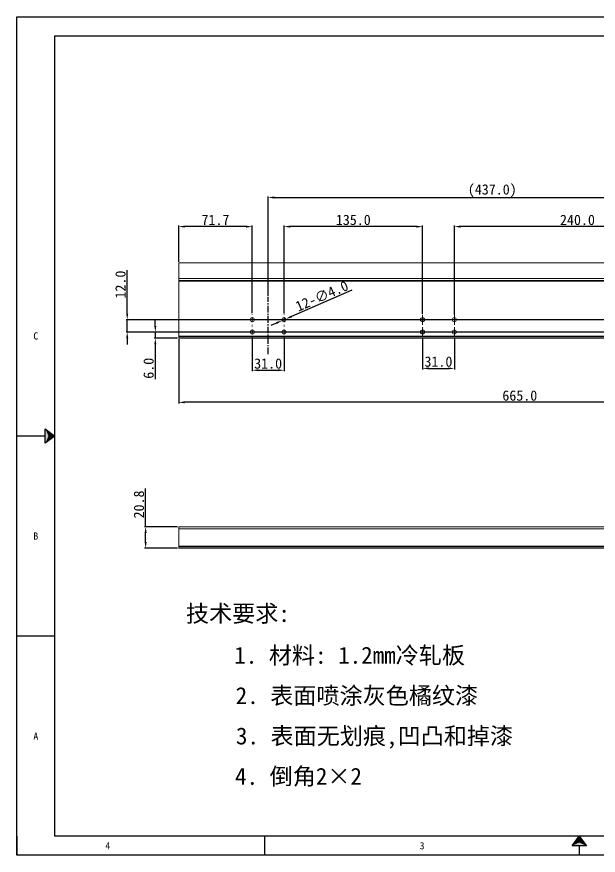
# Model space of a CAD drawing. Header units: millimetres. Extents: x 12436 to 30221, y 8547 to 23793.
# Drawn here: x 26393 to 26960, y 17318 to 18134 of the extents above; entities that cross this region are included whole.
import ezdxf
from ezdxf.enums import TextEntityAlignment as Align

# ---------------------------------------------------------------- set-up
doc = ezdxf.new("R2010")
doc.units = ezdxf.units.MM
doc.header["$PDSIZE"] = -1
doc.linetypes.add('CENTER', pattern=[10.16, 6.35, -1.27, 1.27, -1.27])
doc.linetypes.add('DOT', pattern=[0.25, 0, -0.25])
doc.layers.add('print', color=30, linetype='Continuous')
doc.layers.add('点画线', color=1, linetype='CENTER')
doc.styles.add('Dartop', font='SIMFANG.TTF')
doc.styles.add('HZ', font='SimSun.ttf')
doc.dimstyles.new('副本 ISO-25', dxfattribs={"dimtxt": 10, "dimasz": 6, "dimexe": 1, "dimexo": 1, "dimgap": 1.524, "dimtad": 1, "dimdec": 1, "dimzin": 0, "dimdsep": 46, "dimtxsty": 'Standard', "dimcen": 2.5, "dimclrd": 4, "dimclre": 4, "dimclrt": 4, "dimadec": 0, "dimazin": 0, "dimtfac": 1, "dimtdec": 1, "dimtmove": 0, "dimatfit": 3, "dimfxl": 1, "dimtzin": 0, "dimarcsym": 0})

# ---------------------------------------------------------------- blocks, each defined once
blk = doc.blocks.new('*U14')
at = {"color": 254, "linetype": 'Continuous', "extrusion": (0, 0, -1)}
for points in [[(-17, 0.333), (-16.812, 0.25), (-17, 0.5)], [(-17, 0.333), (-17, 0.5), (-17.188, 0.25)], [(-17, 0.333), (-17.188, 0.25), (-16.812, 0.25)]]:
    blk.add_solid(points, dxfattribs=at)
blk = doc.blocks.new('*U13')
at = {"color": 254, "linetype": 'Continuous', "extrusion": (0, 0, -1)}
for points in [[(-0.833, 11), (-0.75, 10.812), (-0.75, 11.188)], [(-0.833, 11), (-0.75, 11.188), (-1, 11)], [(-0.833, 11), (-1, 11), (-0.75, 10.812)]]:
    blk.add_solid(points, dxfattribs=at)
blk = doc.blocks.new('SW_CENTERMARKSYMBOL_5')
at = {"color": 0, "linetype": 'Continuous', "lineweight": 0}
for p, q in [((-5, 0), (-5.5, 0)), ((0, 0), (-2.5, 0)), ((0, 5), (0, 5.5)), ((0, 0), (0, 2.5)), ((0, 0), (0, -2.5)), ((0, 0), (2.5, 0)), ((5, 0), (5.5, 0)), ((0, -5), (0, -5.5))]:
    blk.add_line(p, q, dxfattribs=at)
blk = doc.blocks.new('SW_CENTERMARKSYMBOL_6')
at = {"color": 0, "linetype": 'Continuous', "lineweight": 0}
for p, q in [((-5, 0), (-5.5, 0)), ((0, 0), (-2.5, 0)), ((0, 5), (0, 5.5)), ((0, 0), (0, 2.5)), ((0, 0), (0, -2.5)), ((0, 0), (2.5, 0)), ((5, 0), (5.5, 0)), ((0, -5), (0, -5.5))]:
    blk.add_line(p, q, dxfattribs=at)
blk = doc.blocks.new('*D343')
at = {"color": 4, "lineweight": -2}
for p, q in [((26550.59, 17820.24), (26550.59, 17757.79)), ((27215.59, 17820.24), (27215.59, 17757.79)), ((27209.59, 17758.79), (26556.59, 17758.79))]:
    blk.add_line(p, q, dxfattribs=at)
at = {"color": 4}
for points in [[(26556.59, 17759.79), (26556.59, 17757.79), (26550.59, 17758.79)], [(27209.59, 17759.79), (27209.59, 17757.79), (27215.59, 17758.79)]]:
    blk.add_solid(points, dxfattribs=at)
at = {"layer": 'Defpoints', "color": 0}
for p in [(26550.59, 17821.24), (27215.59, 17821.24), (26550.59, 17758.79)]:
    blk.add_point(p, dxfattribs=at)
at = {"color": 4, "insert": (26883.09, 17765.31), "char_height": 10, "attachment_point": 5}
blk.add_mtext('665.0', dxfattribs=at)
blk = doc.blocks.new('*D344')
at = {"color": 4, "lineweight": -2}
for p, q in [((26527.83, 17833.24), (26527.83, 17839.24)), ((27084.39, 17827.24), (26526.83, 17827.24)), ((26527.83, 17827.24), (26527.83, 17821.24)), ((26549.59, 17821.24), (26526.83, 17821.24)), ((26527.83, 17815.24), (26527.83, 17781.28))]:
    blk.add_line(p, q, dxfattribs=at)
at = {"color": 4}
for points in [[(26526.83, 17833.24), (26528.83, 17833.24), (26527.83, 17827.24)], [(26526.83, 17815.24), (26528.83, 17815.24), (26527.83, 17821.24)]]:
    blk.add_solid(points, dxfattribs=at)
at = {"layer": 'Defpoints', "color": 0}
for p in [(27085.39, 17827.24), (26527.83, 17821.24), (26550.59, 17821.24)]:
    blk.add_point(p, dxfattribs=at)
at = {"color": 4, "insert": (26521.31, 17791.97), "char_height": 10, "attachment_point": 5, "rotation": 90}
blk.add_mtext('6.0', dxfattribs=at)
blk = doc.blocks.new('*D347')
at = {"color": 4, "lineweight": -2}
for p, q in [((26819.29, 17843.94), (26819.29, 17930.95)), ((27053.29, 17929.95), (26825.29, 17929.95)), ((27059.29, 17845.14), (27059.29, 17930.95))]:
    blk.add_line(p, q, dxfattribs=at)
at = {"color": 4}
for points in [[(26825.29, 17930.95), (26825.29, 17928.95), (26819.29, 17929.95)], [(27053.29, 17930.95), (27053.29, 17928.95), (27059.29, 17929.95)]]:
    blk.add_solid(points, dxfattribs=at)
at = {"layer": 'Defpoints', "color": 0}
for p in [(26819.29, 17929.95), (26819.29, 17842.94), (27059.29, 17844.14)]:
    blk.add_point(p, dxfattribs=at)
at = {"color": 4, "insert": (26939.29, 17936.47), "char_height": 10, "attachment_point": 5}
blk.add_mtext('240.0', dxfattribs=at)
blk = doc.blocks.new('*D348')
at = {"color": 4, "lineweight": -2}
for p, q in [((26653.29, 17845.24), (26653.29, 17930.95)), ((26782.29, 17929.95), (26659.29, 17929.95)), ((26788.29, 17845.14), (26788.29, 17930.95))]:
    blk.add_line(p, q, dxfattribs=at)
at = {"color": 4}
for points in [[(26659.29, 17930.95), (26659.29, 17928.95), (26653.29, 17929.95)], [(26782.29, 17930.95), (26782.29, 17928.95), (26788.29, 17929.95)]]:
    blk.add_solid(points, dxfattribs=at)
at = {"layer": 'Defpoints', "color": 0}
for p in [(26653.29, 17929.95), (26653.29, 17844.24), (26788.29, 17844.14)]:
    blk.add_point(p, dxfattribs=at)
at = {"color": 4, "insert": (26720.79, 17936.47), "char_height": 10, "attachment_point": 5}
blk.add_mtext('135.0', dxfattribs=at)
blk = doc.blocks.new('*D349')
at = {"color": 4, "lineweight": -2}
for p, q in [((26550.59, 17895.64), (26550.59, 17930.95)), ((26616.29, 17929.95), (26556.59, 17929.95)), ((26622.29, 17845.74), (26622.29, 17930.95))]:
    blk.add_line(p, q, dxfattribs=at)
at = {"color": 4}
for points in [[(26556.59, 17930.95), (26556.59, 17928.95), (26550.59, 17929.95)], [(26616.29, 17930.95), (26616.29, 17928.95), (26622.29, 17929.95)]]:
    blk.add_solid(points, dxfattribs=at)
at = {"layer": 'Defpoints', "color": 0}
for p in [(26550.59, 17929.95), (26550.59, 17894.64), (26622.29, 17844.74)]:
    blk.add_point(p, dxfattribs=at)
at = {"color": 4, "insert": (26586.44, 17936.47), "char_height": 10, "attachment_point": 5}
blk.add_mtext('71.7', dxfattribs=at)
blk = doc.blocks.new('*D351')
at = {"color": 4, "lineweight": -2}
for p, q in [((26518.4, 17637.59), (26518.4, 17674.97)), ((26549.59, 17637.59), (26517.4, 17637.59)), ((26518.4, 17622.79), (26518.4, 17631.59)), ((26549.59, 17616.79), (26517.4, 17616.79))]:
    blk.add_line(p, q, dxfattribs=at)
at = {"color": 4}
for points in [[(26517.4, 17631.59), (26519.4, 17631.59), (26518.4, 17637.59)], [(26517.4, 17622.79), (26519.4, 17622.79), (26518.4, 17616.79)]]:
    blk.add_solid(points, dxfattribs=at)
at = {"layer": 'Defpoints', "color": 0}
for p in [(26518.4, 17637.59), (26550.59, 17637.59), (26550.59, 17616.79)]:
    blk.add_point(p, dxfattribs=at)
at = {"color": 4, "insert": (26511.88, 17659.28), "char_height": 10, "attachment_point": 5, "rotation": 90}
blk.add_mtext('20.8', dxfattribs=at)
blk = doc.blocks.new('*D353')
at = {"color": 4, "lineweight": -2}
for p, q in [((26637.79, 17862.67), (26637.79, 17959.33)), ((26643.79, 17958.33), (27068.79, 17958.33)), ((27074.79, 17862.67), (27074.79, 17959.33))]:
    blk.add_line(p, q, dxfattribs=at)
at = {"color": 4}
for points in [[(26643.79, 17959.33), (26643.79, 17957.33), (26637.79, 17958.33)], [(27068.79, 17959.33), (27068.79, 17957.33), (27074.79, 17958.33)]]:
    blk.add_solid(points, dxfattribs=at)
at = {"layer": 'Defpoints', "color": 0}
for p in [(27074.79, 17958.33), (26637.79, 17861.67), (27074.79, 17861.67)]:
    blk.add_point(p, dxfattribs=at)
at = {"color": 4, "insert": (26856.24, 17964.86), "char_height": 10, "attachment_point": 5}
blk.add_mtext('(437.0)', dxfattribs=at)
blk = doc.blocks.new('SW_CENTERMARKSYMBOL_1')
at = {"color": 0, "linetype": 'Continuous', "lineweight": 0}
for p, q in [((-2.5, 0), (-4.9, 0)), ((0, 0), (-2.5, 0)), ((0, 2.5), (0, 4.9)), ((0, 0), (0, 2.5)), ((0, 0), (0, -2.5)), ((0, 0), (2.5, 0)), ((2.5, 0), (4.9, 0)), ((0, -2.5), (0, -4.9))]:
    blk.add_line(p, q, dxfattribs=at)
blk = doc.blocks.new('SW_CENTERMARKSYMBOL_2')
at = {"color": 0, "linetype": 'Continuous', "lineweight": 0}
for p, q in [((-2.5, 0), (-4.9, 0)), ((0, 0), (-2.5, 0)), ((0, 2.5), (0, 4.9)), ((0, 0), (0, 2.5)), ((0, 0), (0, -2.5)), ((0, 0), (2.5, 0)), ((2.5, 0), (4.9, 0)), ((0, -2.5), (0, -4.9))]:
    blk.add_line(p, q, dxfattribs=at)
blk = doc.blocks.new('*D386')
at = {"color": 4, "lineweight": -2}
for p, q in [((26500.43, 17845.24), (26500.43, 17887.54)), ((27053.39, 17839.24), (26499.43, 17839.24)), ((26500.43, 17827.24), (26500.43, 17839.24)), ((26616.04, 17827.24), (26499.43, 17827.24)), ((26500.43, 17821.24), (26500.43, 17815.24))]:
    blk.add_line(p, q, dxfattribs=at)
at = {"color": 4}
for points in [[(26499.43, 17845.24), (26501.43, 17845.24), (26500.43, 17839.24)], [(26499.43, 17821.24), (26501.43, 17821.24), (26500.43, 17827.24)]]:
    blk.add_solid(points, dxfattribs=at)
at = {"layer": 'Defpoints', "color": 0}
for p in [(27054.39, 17839.24), (26500.43, 17827.24), (26617.04, 17827.24)]:
    blk.add_point(p, dxfattribs=at)
at = {"color": 4, "insert": (26493.91, 17873.51), "char_height": 10, "attachment_point": 5, "rotation": 90}
blk.add_mtext('12.0', dxfattribs=at)
blk = doc.blocks.new('*D387')
at = {"color": 4, "lineweight": -2}
for p, q in [((26719.37, 17867.94), (26660.63, 17842.43)), ((26651.45, 17838.44), (26655.12, 17840.04)), ((26645.95, 17836.05), (26640.45, 17833.66))]:
    blk.add_line(p, q, dxfattribs=at)
at = {"color": 4}
for points in [[(26660.23, 17843.34), (26661.02, 17841.51), (26655.12, 17840.04)], [(26645.55, 17836.97), (26646.35, 17835.14), (26651.45, 17838.44)]]:
    blk.add_solid(points, dxfattribs=at)
at = {"layer": 'Defpoints', "color": 0}
for p in [(26655.12, 17840.04), (26651.45, 17838.44)]:
    blk.add_point(p, dxfattribs=at)
at = {"color": 4, "insert": (26690.15, 17862.36), "char_height": 10, "attachment_point": 5, "rotation": 23.47691}
blk.add_mtext('12-∅4.0', dxfattribs=at)
blk = doc.blocks.new('*D388')
at = {"color": 4, "lineweight": -2}
for p, q in [((26622.29, 17821.24), (26622.29, 17789.03)), ((26653.29, 17820.74), (26653.29, 17789.03)), ((26628.29, 17790.03), (26647.29, 17790.03))]:
    blk.add_line(p, q, dxfattribs=at)
at = {"color": 4}
for points in [[(26628.29, 17791.03), (26628.29, 17789.03), (26622.29, 17790.03)], [(26647.29, 17791.03), (26647.29, 17789.03), (26653.29, 17790.03)]]:
    blk.add_solid(points, dxfattribs=at)
at = {"layer": 'Defpoints', "color": 0}
for p in [(26622.29, 17822.24), (26653.29, 17821.74), (26653.29, 17790.03)]:
    blk.add_point(p, dxfattribs=at)
at = {"color": 4, "insert": (26637.79, 17796.55), "char_height": 10, "attachment_point": 5}
blk.add_mtext('31.0', dxfattribs=at)
blk = doc.blocks.new('*D389')
at = {"color": 4, "lineweight": -2}
for p, q in [((26788.29, 17821.44), (26788.29, 17790.86)), ((26819.29, 17821.34), (26819.29, 17790.86)), ((26794.29, 17791.86), (26813.29, 17791.86))]:
    blk.add_line(p, q, dxfattribs=at)
at = {"color": 4}
for points in [[(26794.29, 17792.86), (26794.29, 17790.86), (26788.29, 17791.86)], [(26813.29, 17792.86), (26813.29, 17790.86), (26819.29, 17791.86)]]:
    blk.add_solid(points, dxfattribs=at)
at = {"layer": 'Defpoints', "color": 0}
for p in [(26788.29, 17822.44), (26819.29, 17822.34), (26819.29, 17791.86)]:
    blk.add_point(p, dxfattribs=at)
at = {"color": 4, "insert": (26803.79, 17798.38), "char_height": 10, "attachment_point": 5}
blk.add_mtext('31.0', dxfattribs=at)

msp = doc.modelspace()

# ---------------------------------------------------------------- linework, layer by layer
at = {"color": 0, "linetype": 'DOT'}
for p, q in [((26392.778, 17336.12), (26392.778, 18115.839)), ((27553.612, 17317.555), (26392.778, 17317.555))]:
    msp.add_line(p, q, dxfattribs=at)
at = {"color": 0}
for p, q in [((26429.907, 17336.12), (26429.907, 18115.839)), ((26420.625, 17725.979), (26392.778, 17725.979)), ((26429.907, 17531.05), (26392.778, 17531.05)), ((26392.778, 17336.12), (26392.778, 17317.555)), ((27535.048, 17336.12), (26429.907, 17336.12)), ((26634.658, 17317.555), (26634.658, 17336.12)), ((26940.976, 17326.838), (26940.976, 17317.555)), ((26392.778, 17317.555), (26392.778, 17317.555))]:
    msp.add_line(p, q, dxfattribs=at)
msp.add_line((26429.907, 18115.839), (27535.048, 18115.839))
at = {"color": 7, "linetype": 'Continuous', "lineweight": 15}
for p, q in [((26550.588, 17879.378), (26550.588, 17894.642)), ((26550.588, 17894.642), (27114.988, 17894.642)), ((27177.588, 17879.378), (26550.588, 17879.378)), ((26550.588, 17879.378), (26550.588, 17877.442)), ((26550.588, 17877.442), (27177.788, 17877.442)), ((26550.588, 17877.442), (26550.588, 17876.705)), ((27215.588, 17876.705), (26550.588, 17876.705)), ((26550.588, 17876.705), (26550.588, 17823.178)), ((27215.588, 17823.178), (26550.588, 17823.178)), ((26550.588, 17823.178), (26550.588, 17822.442)), ((27215.588, 17822.442), (26550.588, 17822.442)), ((26550.588, 17821.242), (26550.588, 17822.442)), ((27215.588, 17821.242), (26550.588, 17821.242)), ((27215.588, 17637.585), (26550.588, 17637.585)), ((26550.588, 17635.649), (26550.588, 17637.585)), ((26550.588, 17618.725), (26550.588, 17636.849)), ((27215.588, 17635.649), (26550.588, 17635.649)), ((26550.588, 17617.989), (26550.588, 17618.725)), ((26550.588, 17618.725), (27177.588, 17618.725)), ((26550.588, 17616.789), (26550.588, 17617.989)), ((26550.588, 17617.989), (27114.988, 17617.989)), ((26550.588, 17616.789), (27114.988, 17616.789))]:
    msp.add_line(p, q, dxfattribs=at)
at = {"color": 0}
for points in [[(26429.907, 17725.979), (26420.625, 17719.018), (26420.625, 17732.941), (26429.907, 17725.979)], [(26940.976, 17336.12), (26947.938, 17326.838), (26934.014, 17326.838), (26940.976, 17336.12)]]:
    msp.add_lwpolyline(points, close=True, dxfattribs=at)
at = {"color": 7, "linetype": 'Continuous', "lineweight": 15}
for centre in [(26622.288, 17839.24), (26653.288, 17839.24), (26788.288, 17839.24), (26819.288, 17839.24), (26622.288, 17827.24), (26653.288, 17827.24), (26788.288, 17827.24), (26819.288, 17827.24)]:
    msp.add_circle(centre, 2, dxfattribs=at)
at = {"layer": 'print', "color": 4}
msp.add_lwpolyline([(26392.778, 18134.404), (27572.177, 18134.404), (27572.177, 17317.555), (26392.778, 17317.555)], close=True, dxfattribs=at)
at = {"layer": '点画线'}
msp.add_line((26637.788, 17805.74), (26637.788, 17861.668), dxfattribs=at)

# ---------------------------------------------------------------- block references
at = {"color": 0, "linetype": 'Continuous', "xscale": 37.12946973524049, "yscale": 37.12946973552243, "zscale": 37.12946973551976}
for name, p in [('*U13', (26392.778, 17317.555)), ('*U14', (26309.775, 17317.555))]:
    msp.add_blockref(name, p, dxfattribs=at)
at = {"layer": '点画线', "lineweight": 0, "xscale": -1}
for name, p in [('SW_CENTERMARKSYMBOL_6', (26622.288, 17839.24)), ('SW_CENTERMARKSYMBOL_5', (26653.288, 17839.24)), ('SW_CENTERMARKSYMBOL_2', (26788.288, 17839.24)), ('SW_CENTERMARKSYMBOL_1', (26819.288, 17839.24)), ('SW_CENTERMARKSYMBOL_6', (26622.288, 17827.24)), ('SW_CENTERMARKSYMBOL_5', (26653.288, 17827.24)), ('SW_CENTERMARKSYMBOL_2', (26788.288, 17827.24)), ('SW_CENTERMARKSYMBOL_1', (26819.288, 17827.24))]:
    msp.add_blockref(name, p, dxfattribs=at)

# ---------------------------------------------------------------- texts
at = {"color": 0, "style": 'Dartop'}
for s, p in [('C', (26411.342, 17823.444)), ('B', (26411.342, 17628.515)), ('A', (26411.342, 17433.585)), ('4', (26481.499, 17326.838)), ('3', (26787.817, 17326.838))]:
    msp.add_text(s, height=6.962, dxfattribs=at).set_placement(p, align=Align.MIDDLE_CENTER)
at = {"style": 'HZ'}
for s, height, p in [('技术要求:', 16.511, (26608.353, 17553.067)), ('     1. 材料: 1.2mm冷轧板', 16.51104, (26689.167, 17512.397)), ('    2. 表面喷涂灰色橘纹漆', 16.51104, (26701.859, 17473.085)), ('3. 表面无划痕,凹凸和掉漆', 16.51104, (26741.501, 17433.773)), ('4. 倒角2×2         ', 16.51104, (26717.925, 17394.461))]:
    msp.add_text(s, height=height, dxfattribs=at).set_placement(p, align=Align.MIDDLE_CENTER)

# ---------------------------------------------------------------- dimensions: what is measured, and where the dimension line sits
dim = msp.add_linear_dim(base=(27074.788, 17958.334), p1=(26637.788, 17861.668), p2=(27074.788, 17861.668), angle=180, text='(<>)', dimstyle='副本 ISO-25')
dim.commit()
dim.dimension.update_dxf_attribs({"geometry": '*D353', "text_midpoint": (26856.237, 17958.334), "dimtype": 160})
for base, p1, p2, angle, picture, middle in [((26550.588, 17929.945), (26622.288, 17844.74), (26550.588, 17894.642), 180, '*D349', (26586.438, 17936.469)), ((26653.288, 17929.945), (26788.288, 17844.14), (26653.288, 17844.24), 180, '*D348', (26720.788, 17936.469)), ((26819.288, 17929.945), (27059.288, 17844.14), (26819.288, 17842.94), 180, '*D347', (26939.288, 17936.469)), ((26518.399, 17637.585), (26550.588, 17616.789), (26550.588, 17637.585), 90, '*D351', (26511.875, 17659.276))]:
    dim = msp.add_linear_dim(base=base, p1=p1, p2=p2, angle=angle, dimstyle='副本 ISO-25')
    dim.commit()
    dim.dimension.update_dxf_attribs({"geometry": picture, "text_midpoint": middle})
for base, p1, p2, angle, picture, middle in [((26500.435, 17827.24), (27054.388, 17839.24), (26617.038, 17827.24), 90, '*D386', (26500.435, 17873.514)), ((26527.831, 17821.242), (27085.388, 17827.24), (26550.588, 17821.242), 90, '*D344', (26527.831, 17791.968)), ((26550.588, 17758.789), (27215.588, 17821.242), (26550.588, 17821.242), 180, '*D343', (26883.088, 17758.789))]:
    dim = msp.add_linear_dim(base=base, p1=p1, p2=p2, angle=angle, dimstyle='副本 ISO-25')
    dim.commit()
    dim.dimension.update_dxf_attribs({"geometry": picture, "text_midpoint": middle, "dimtype": 160})
dim = msp.add_diameter_dim_2p(p1=(26651.454, 17838.444), p2=(26655.123, 17840.037), text='12-<>', dimstyle='副本 ISO-25')
dim.commit()
dim.dimension.update_dxf_attribs({"geometry": '*D387', "text_midpoint": (26690.152, 17862.364)})
dim = msp.add_linear_dim(base=(26653.288, 17790.028), p1=(26622.288, 17822.24), p2=(26653.288, 17821.74), dimstyle='副本 ISO-25')
dim.commit()
dim.dimension.update_dxf_attribs({"geometry": '*D388', "text_midpoint": (26637.788, 17790.028), "dimtype": 160})
dim = msp.add_linear_dim(base=(26819.288, 17791.856), p1=(26788.288, 17822.442), p2=(26819.288, 17822.34), dimstyle='副本 ISO-25')
dim.commit()
dim.dimension.update_dxf_attribs({"geometry": '*D389', "text_midpoint": (26803.788, 17798.38)})

doc.saveas('drawing.dxf')
